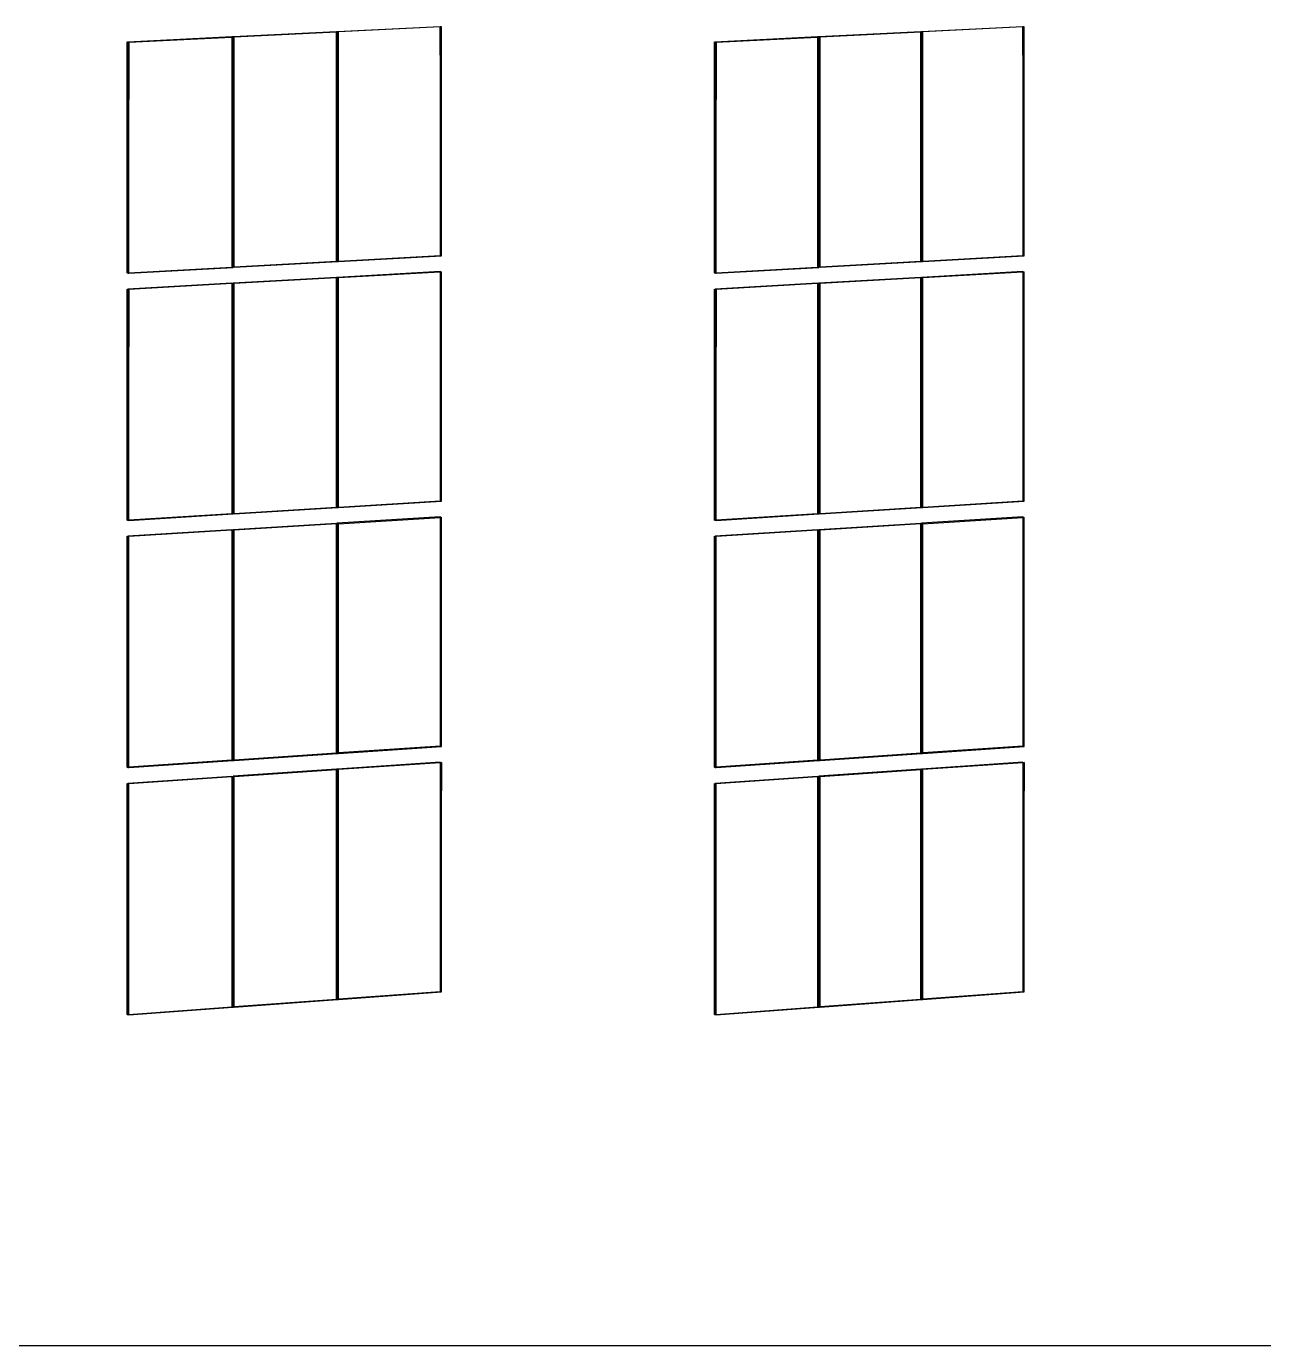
# Model space of a CAD drawing. Header units: inches. Extents: x -3457 to 3579, y -2730 to 2631.
# Drawn here: x 613 to 1217, y -1596 to -951 of the extents above; entities that cross this region are included whole.
import ezdxf

# ---------------------------------------------------------------- set-up
doc = ezdxf.new("R2010")
doc.units = ezdxf.units.IN
doc.header["$MEASUREMENT"] = 0

msp = doc.modelspace()

# ---------------------------------------------------------------- linework, layer by layer
for p, q in [((713.79, -955.82), (764.29, -953.33)), ((714.33, -955.98), (764.29, -953.51)), ((764.29, -953.33), (764.38, -953.33)), ((764.29, -953.51), (764.29, -953.33)), ((764.29, -953.33), (764.38, -953.35)), ((764.29, -1065.61), (764.29, -953.51)), ((764.29, -953.51), (764.38, -953.51)), ((764.38, -953.33), (764.64, -953.31)), ((764.38, -953.33), (764.64, -953.4)), ((764.38, -953.33), (764.38, -953.35)), ((764.38, -953.35), (764.64, -953.43)), ((764.38, -953.35), (764.38, -953.51)), ((764.38, -953.51), (764.64, -953.49)), ((764.38, -953.51), (764.38, -1065.6)), ((764.64, -953.31), (814.97, -950.83)), ((764.64, -953.31), (765.2, -953.47)), ((764.64, -953.31), (764.64, -953.4)), ((764.64, -953.4), (764.93, -953.48)), ((764.64, -953.4), (764.64, -953.43)), ((764.64, -953.43), (764.85, -953.48)), ((764.64, -953.43), (764.64, -953.49)), ((764.64, -953.49), (764.85, -953.48)), ((764.64, -953.49), (764.64, -1065.59)), ((764.93, -953.48), (764.85, -953.48)), ((764.85, -1065.58), (764.85, -953.48)), ((765.2, -953.47), (764.93, -953.48)), ((764.93, -1065.78), (764.93, -953.48)), ((814.97, -951.01), (765.2, -953.47)), ((765.2, -1065.56), (765.2, -953.47)), ((814.97, -950.83), (815.53, -950.98)), ((814.97, -950.83), (814.97, -951.01)), ((815.53, -950.98), (814.97, -951.01)), ((814.97, -951.01), (814.97, -1062.82)), ((815.53, -1062.99), (814.97, -951.01)), ((815.53, -1062.99), (815.53, -950.98)), ((999.97, -955.82), (1049.73, -953.33)), ((1000.56, -955.98), (1049.73, -953.51)), ((1049.73, -953.33), (1049.82, -953.33)), ((1049.73, -953.51), (1049.73, -953.33)), ((1049.73, -953.33), (1049.82, -953.35)), ((1049.73, -1065.61), (1049.73, -953.51)), ((1049.73, -953.51), (1049.82, -953.51)), ((1049.82, -953.33), (1050.08, -953.31)), ((1049.82, -953.33), (1050.08, -953.39)), ((1049.82, -953.33), (1049.82, -953.35)), ((1049.82, -953.35), (1050.08, -953.42)), ((1049.82, -953.35), (1049.82, -953.51)), ((1049.82, -953.51), (1050.08, -953.5)), ((1049.82, -953.51), (1049.82, -1065.6)), ((1050.08, -953.31), (1099.66, -950.83)), ((1050.08, -953.31), (1050.67, -953.47)), ((1050.08, -953.31), (1050.08, -953.39)), ((1050.08, -953.39), (1050.41, -953.48)), ((1050.08, -953.39), (1050.08, -953.42)), ((1050.08, -953.42), (1050.08, -953.5)), ((1050.08, -953.42), (1050.33, -953.48)), ((1050.08, -953.5), (1050.33, -953.48)), ((1050.08, -953.5), (1050.08, -1065.59)), ((1050.41, -953.48), (1050.33, -953.48)), ((1050.33, -1065.58), (1050.33, -953.48)), ((1050.67, -953.47), (1050.41, -953.48)), ((1050.41, -1065.78), (1050.41, -953.48)), ((1099.66, -951.01), (1050.67, -953.47)), ((1050.67, -1065.56), (1050.67, -953.47)), ((1099.66, -950.83), (1100.26, -950.98)), ((1099.66, -950.83), (1099.66, -951.01)), ((1100.26, -950.98), (1099.66, -951.01)), ((1099.66, -951.01), (1099.66, -1062.82)), ((1100.26, -1062.99), (1099.66, -951.01)), ((1100.26, -1062.99), (1100.26, -950.98)), ((661.95, -1071.25), (661.95, -958.38)), ((661.95, -958.38), (662.3, -958.48)), ((661.95, -1071.25), (662.3, -958.48)), ((662.3, -958.36), (713.16, -955.85)), ((662.3, -958.36), (662.84, -958.51)), ((662.3, -958.36), (662.3, -958.48)), ((662.3, -958.48), (662.49, -958.53)), ((662.3, -958.48), (662.3, -1071.23)), ((662.49, -958.53), (662.84, -958.51)), ((662.84, -958.51), (662.49, -1071.22)), ((662.49, -1071.22), (662.49, -958.53)), ((662.84, -958.51), (713.16, -956.03)), ((662.84, -1071.2), (662.84, -958.51)), ((713.16, -955.85), (713.44, -955.84)), ((713.16, -955.85), (713.16, -956.03)), ((713.16, -955.85), (713.44, -955.93)), ((713.16, -956.03), (713.44, -956.02)), ((713.16, -956.03), (713.16, -1068.43)), ((713.44, -955.84), (713.79, -955.82)), ((713.44, -955.93), (713.44, -955.84)), ((713.44, -955.84), (713.79, -955.94)), ((713.44, -955.93), (713.71, -956.01)), ((713.44, -956.02), (713.44, -955.93)), ((713.44, -956.02), (713.71, -956.01)), ((713.44, -1068.41), (713.44, -956.02)), ((713.71, -956.01), (713.79, -956)), ((713.71, -1068.4), (713.71, -956.01)), ((713.79, -970.4), (713.71, -956.01)), ((713.79, -955.82), (714.33, -955.98)), ((713.79, -955.82), (713.79, -955.94)), ((713.79, -955.94), (713.98, -955.99)), ((713.79, -955.94), (713.79, -956)), ((713.79, -956), (713.98, -955.99)), ((713.79, -956), (713.79, -970.4)), ((713.98, -955.99), (714.33, -955.98)), ((713.98, -1005.23), (713.98, -955.99)), ((714.33, -955.98), (714.33, -955.98)), ((714.33, -1068.36), (714.33, -955.98)), ((948.9, -1071.25), (948.9, -958.38)), ((948.9, -958.38), (949.25, -958.47)), ((948.9, -1071.25), (949.25, -958.47)), ((949.25, -958.36), (999.36, -955.85)), ((949.25, -958.36), (949.83, -958.51)), ((949.25, -958.36), (949.25, -958.47)), ((949.25, -958.47), (949.48, -958.53)), ((949.25, -958.47), (949.25, -1071.23)), ((949.48, -958.53), (949.83, -958.51)), ((949.83, -958.51), (949.48, -1071.22)), ((949.48, -1071.22), (949.48, -958.53)), ((949.83, -958.51), (999.36, -956.04)), ((949.83, -1071.2), (949.83, -958.51)), ((999.36, -955.85), (999.63, -955.84)), ((999.36, -955.85), (999.36, -956.04)), ((999.36, -955.85), (999.63, -955.92)), ((999.36, -956.04), (999.63, -956.02)), ((999.36, -956.04), (999.36, -1068.43)), ((999.63, -955.84), (999.97, -955.82)), ((999.63, -955.92), (999.63, -955.84)), ((999.63, -955.84), (999.97, -955.93)), ((999.63, -955.92), (999.95, -956.01)), ((999.63, -956.02), (999.63, -955.92)), ((999.63, -956.02), (999.95, -956.01)), ((999.63, -1068.41), (999.63, -956.02)), ((999.95, -956.01), (999.97, -956)), ((999.95, -1068.39), (999.95, -956.01)), ((999.97, -960.48), (999.95, -956.01)), ((999.97, -955.82), (1000.56, -955.98)), ((999.97, -955.82), (999.97, -955.93)), ((999.97, -955.93), (1000.22, -955.99)), ((999.97, -955.93), (999.97, -956)), ((999.97, -956), (1000.22, -955.99)), ((999.97, -956), (999.97, -960.48)), ((1000.22, -1005.23), (999.97, -960.48)), ((999.97, -960.48), (999.97, -1068.39)), ((1000.22, -955.99), (1000.56, -955.98)), ((1000.22, -1005.23), (1000.22, -955.99)), ((1000.56, -955.98), (1000.56, -955.98)), ((1000.56, -1068.36), (1000.56, -955.98)), ((713.98, -1005.23), (713.79, -970.4)), ((713.79, -970.4), (713.79, -1068.39)), ((714.33, -1068.36), (713.98, -1005.23)), ((713.98, -1068.58), (713.98, -1005.23)), ((1000.56, -1068.36), (1000.22, -1005.23)), ((1000.22, -1068.58), (1000.22, -1005.23)), ((765.2, -1065.56), (814.97, -1062.82)), ((765.2, -1065.76), (815.53, -1062.99)), ((814.97, -1062.82), (815.53, -1062.99)), ((1050.67, -1065.56), (1099.66, -1062.82)), ((1050.67, -1065.76), (1100.26, -1062.99)), ((1099.66, -1062.82), (1100.26, -1062.99)), ((662.84, -1071.2), (713.16, -1068.43)), ((662.84, -1071.4), (713.71, -1068.6)), ((713.16, -1068.43), (713.71, -1068.6)), ((713.44, -1068.41), (713.71, -1068.4)), ((713.98, -1068.58), (713.44, -1068.41)), ((713.71, -1068.4), (713.79, -1068.39)), ((713.71, -1068.6), (713.71, -1068.4)), ((713.79, -1068.39), (714.33, -1068.36)), ((713.79, -1068.39), (714.33, -1068.57)), ((714.27, -1068.57), (714.33, -1068.57)), ((714.33, -1068.36), (764.29, -1065.61)), ((714.33, -1068.57), (764.85, -1065.78)), ((714.33, -1068.57), (714.33, -1068.36)), ((764.29, -1065.61), (764.38, -1065.6)), ((764.85, -1065.78), (764.29, -1065.61)), ((764.38, -1065.6), (764.64, -1065.59)), ((764.38, -1065.6), (764.85, -1065.75)), ((764.64, -1065.59), (764.85, -1065.58)), ((764.64, -1065.59), (764.85, -1065.65)), ((764.85, -1065.58), (765.2, -1065.56)), ((764.85, -1065.65), (764.85, -1065.58)), ((764.85, -1065.65), (765.2, -1065.76)), ((764.85, -1065.75), (764.85, -1065.65)), ((764.85, -1065.75), (764.93, -1065.78)), ((764.85, -1065.78), (764.85, -1065.75)), ((764.85, -1065.78), (764.93, -1065.78)), ((765.13, -1065.76), (765.2, -1065.76)), ((765.2, -1065.76), (765.2, -1065.56)), ((949.83, -1071.2), (999.36, -1068.43)), ((949.83, -1071.4), (999.95, -1068.6)), ((999.36, -1068.43), (999.95, -1068.6)), ((999.63, -1068.41), (999.95, -1068.39)), ((1000.22, -1068.58), (999.63, -1068.41)), ((999.95, -1068.6), (999.95, -1068.39)), ((999.95, -1068.39), (999.97, -1068.39)), ((999.97, -1068.39), (1000.56, -1068.36)), ((999.97, -1068.39), (1000.56, -1068.57)), ((1000.5, -1068.57), (1000.56, -1068.57)), ((1000.56, -1068.36), (1049.73, -1065.61)), ((1000.56, -1068.57), (1050.33, -1065.78)), ((1000.56, -1068.57), (1000.56, -1068.36)), ((1049.73, -1065.61), (1049.82, -1065.6)), ((1050.33, -1065.78), (1049.73, -1065.61)), ((1049.82, -1065.6), (1050.08, -1065.59)), ((1049.82, -1065.6), (1050.33, -1065.75)), ((1050.08, -1065.59), (1050.33, -1065.58)), ((1050.08, -1065.59), (1050.33, -1065.66)), ((1050.33, -1065.58), (1050.67, -1065.56)), ((1050.33, -1065.66), (1050.33, -1065.58)), ((1050.33, -1065.66), (1050.67, -1065.76)), ((1050.33, -1065.75), (1050.33, -1065.66)), ((1050.33, -1065.75), (1050.41, -1065.78)), ((1050.33, -1065.78), (1050.33, -1065.75)), ((1050.33, -1065.78), (1050.41, -1065.78)), ((1050.61, -1065.76), (1050.67, -1065.76)), ((1050.67, -1065.76), (1050.67, -1065.56)), ((661.95, -1071.25), (662.3, -1071.23)), ((662.49, -1071.42), (661.95, -1071.25)), ((662.3, -1071.23), (662.49, -1071.22)), ((662.3, -1071.23), (662.49, -1071.29)), ((713.16, -1076.35), (662.3, -1079.18)), ((662.49, -1071.22), (662.84, -1071.2)), ((662.49, -1071.29), (662.49, -1071.22)), ((662.49, -1071.42), (662.49, -1071.29)), ((662.49, -1071.29), (662.84, -1071.4)), ((662.49, -1071.42), (662.78, -1071.41)), ((662.78, -1071.41), (662.84, -1071.4)), ((662.84, -1071.4), (662.84, -1071.2)), ((713.16, -1076.56), (662.84, -1079.35)), ((713.16, -1076.35), (713.16, -1076.56)), ((713.16, -1076.35), (713.71, -1076.53)), ((713.71, -1076.53), (713.16, -1076.56)), ((713.16, -1076.56), (713.16, -1188.93)), ((713.43, -1076.34), (713.98, -1076.51)), ((713.43, -1188.91), (713.43, -1076.34)), ((713.71, -1189.12), (713.71, -1076.53)), ((764.29, -1073.51), (713.79, -1076.32)), ((713.79, -1076.32), (714.33, -1076.49)), ((713.79, -1076.32), (713.79, -1188.89)), ((714.33, -1076.49), (713.98, -1076.51)), ((713.98, -1189.1), (713.98, -1076.51)), ((764.29, -1073.72), (714.33, -1076.49)), ((714.33, -1188.86), (714.33, -1076.49)), ((764.38, -1073.51), (764.29, -1073.51)), ((764.29, -1073.72), (764.29, -1073.51)), ((764.29, -1073.51), (764.38, -1073.54)), ((764.38, -1073.71), (764.29, -1073.72)), ((764.29, -1185.79), (764.29, -1073.72)), ((764.38, -1073.51), (764.38, -1073.54)), ((764.38, -1073.51), (764.93, -1073.68)), ((764.38, -1073.54), (764.64, -1073.62)), ((764.38, -1073.54), (764.38, -1073.71)), ((764.64, -1073.7), (764.38, -1073.71)), ((764.38, -1073.71), (764.38, -1185.79)), ((814.97, -1070.7), (764.64, -1073.5)), ((764.64, -1073.5), (764.64, -1073.62)), ((764.64, -1073.5), (765.19, -1073.67)), ((764.64, -1073.62), (764.64, -1073.7)), ((764.64, -1073.62), (764.84, -1073.69)), ((764.84, -1073.69), (764.64, -1073.7)), ((764.64, -1073.7), (764.64, -1185.77)), ((764.93, -1073.68), (764.84, -1073.69)), ((764.84, -1185.76), (764.84, -1073.69)), ((765.19, -1073.67), (764.93, -1073.68)), ((764.93, -1185.98), (764.93, -1073.68)), ((814.97, -1070.9), (765.19, -1073.67)), ((765.19, -1185.74), (765.19, -1073.67)), ((814.97, -1070.7), (815.53, -1070.87)), ((814.97, -1070.7), (814.97, -1070.9)), ((815.53, -1070.87), (814.97, -1070.9)), ((814.97, -1070.9), (814.97, -1182.69)), ((815.53, -1182.88), (815.53, -1070.87)), ((948.9, -1071.25), (949.25, -1071.23)), ((949.48, -1071.42), (948.9, -1071.25)), ((949.25, -1071.23), (949.48, -1071.22)), ((949.25, -1071.23), (949.48, -1071.3)), ((999.36, -1076.35), (949.25, -1079.18)), ((949.48, -1071.22), (949.83, -1071.2)), ((949.48, -1071.3), (949.48, -1071.22)), ((949.48, -1071.42), (949.48, -1071.3)), ((949.48, -1071.3), (949.83, -1071.4)), ((949.48, -1071.42), (949.77, -1071.41)), ((949.77, -1071.41), (949.83, -1071.4)), ((949.83, -1071.4), (949.83, -1071.2)), ((999.36, -1076.56), (949.83, -1079.35)), ((999.36, -1076.35), (999.36, -1076.56)), ((999.36, -1076.35), (999.95, -1076.53)), ((999.95, -1076.53), (999.36, -1076.56)), ((999.36, -1076.56), (999.36, -1188.93)), ((999.62, -1076.34), (1000.21, -1076.51)), ((999.62, -1188.91), (999.62, -1076.34)), ((999.95, -1189.12), (999.95, -1076.53)), ((1049.73, -1073.51), (999.97, -1076.32)), ((999.97, -1076.32), (1000.56, -1076.49)), ((999.97, -1076.32), (999.97, -1188.89)), ((1000.56, -1076.49), (1000.21, -1076.51)), ((1000.21, -1189.1), (1000.21, -1076.51)), ((1049.73, -1073.72), (1000.56, -1076.49)), ((1000.56, -1188.85), (1000.56, -1076.49)), ((1049.81, -1073.51), (1049.73, -1073.51)), ((1049.73, -1073.72), (1049.73, -1073.51)), ((1049.73, -1073.51), (1049.81, -1073.54)), ((1049.73, -1185.79), (1049.73, -1073.72)), ((1049.81, -1073.72), (1049.73, -1073.72)), ((1049.81, -1073.51), (1049.81, -1073.54)), ((1049.81, -1073.51), (1050.41, -1073.68)), ((1049.81, -1073.54), (1050.08, -1073.61)), ((1049.81, -1073.54), (1049.81, -1073.72)), ((1050.08, -1073.7), (1049.81, -1073.72)), ((1049.81, -1073.72), (1049.81, -1185.79)), ((1099.66, -1070.7), (1050.08, -1073.5)), ((1050.08, -1073.5), (1050.08, -1073.61)), ((1050.08, -1073.5), (1050.67, -1073.67)), ((1050.08, -1073.61), (1050.08, -1073.7)), ((1050.08, -1073.61), (1050.33, -1073.69)), ((1050.33, -1073.69), (1050.08, -1073.7)), ((1050.08, -1073.7), (1050.08, -1185.77)), ((1050.41, -1073.68), (1050.33, -1073.69)), ((1050.33, -1185.76), (1050.33, -1073.69)), ((1050.67, -1073.67), (1050.41, -1073.68)), ((1050.41, -1185.98), (1050.41, -1073.68)), ((1099.66, -1070.91), (1050.67, -1073.67)), ((1050.67, -1185.74), (1050.67, -1073.67)), ((1099.66, -1070.7), (1100.26, -1070.87)), ((1099.66, -1070.7), (1099.66, -1070.91)), ((1100.26, -1070.87), (1099.66, -1070.91)), ((1099.66, -1070.91), (1099.66, -1182.69)), ((1100.26, -1182.88), (1100.26, -1070.87)), ((661.95, -1192.07), (662.3, -1079.18)), ((661.95, -1192.07), (661.95, -1079.2)), ((661.95, -1079.2), (662.49, -1079.37)), ((662.3, -1079.18), (662.3, -1192.05)), ((662.3, -1079.18), (662.84, -1079.35)), ((662.84, -1079.35), (662.49, -1079.37)), ((662.84, -1079.35), (662.49, -1192.04)), ((662.49, -1192.04), (662.49, -1079.37)), ((662.84, -1192.02), (662.84, -1079.35)), ((948.9, -1192.07), (949.25, -1079.18)), ((948.9, -1192.07), (948.9, -1079.2)), ((948.9, -1079.2), (949.48, -1079.37)), ((949.25, -1079.18), (949.25, -1192.05)), ((949.25, -1079.18), (949.83, -1079.35)), ((949.83, -1079.35), (949.48, -1079.37)), ((949.83, -1079.35), (949.48, -1192.04)), ((949.48, -1192.04), (949.48, -1079.37)), ((949.83, -1192.01), (949.83, -1079.35)), ((714.33, -1188.86), (764.29, -1185.79)), ((714.33, -1189.08), (764.84, -1185.98)), ((764.84, -1185.98), (764.29, -1185.79)), ((764.29, -1185.79), (764.38, -1185.79)), ((764.38, -1185.79), (764.64, -1185.77)), ((764.38, -1185.79), (764.84, -1185.95)), ((764.64, -1185.77), (764.84, -1185.76)), ((764.64, -1185.77), (764.84, -1185.84)), ((764.84, -1185.76), (765.19, -1185.74)), ((764.84, -1185.84), (764.84, -1185.76)), ((764.84, -1185.84), (765.19, -1185.96)), ((764.84, -1185.95), (764.84, -1185.84)), ((764.84, -1185.95), (764.93, -1185.98)), ((764.84, -1185.98), (764.84, -1185.95)), ((764.84, -1185.98), (764.93, -1185.98)), ((765.13, -1185.97), (765.19, -1185.96)), ((765.19, -1185.74), (814.97, -1182.69)), ((765.19, -1185.96), (815.53, -1182.88)), ((765.19, -1185.96), (765.19, -1185.74)), ((814.97, -1182.69), (815.53, -1182.88)), ((1000.56, -1188.85), (1049.73, -1185.79)), ((1000.56, -1189.08), (1050.33, -1185.98)), ((1050.33, -1185.98), (1049.73, -1185.79)), ((1049.73, -1185.79), (1049.81, -1185.79)), ((1049.81, -1185.79), (1050.08, -1185.77)), ((1049.81, -1185.79), (1050.33, -1185.95)), ((1050.08, -1185.77), (1050.33, -1185.76)), ((1050.08, -1185.77), (1050.33, -1185.85)), ((1050.33, -1185.76), (1050.67, -1185.74)), ((1050.33, -1185.85), (1050.33, -1185.76)), ((1050.33, -1185.85), (1050.67, -1185.96)), ((1050.33, -1185.95), (1050.33, -1185.85)), ((1050.33, -1185.95), (1050.41, -1185.98)), ((1050.33, -1185.98), (1050.33, -1185.95)), ((1050.33, -1185.98), (1050.41, -1185.98)), ((1050.61, -1185.97), (1050.67, -1185.96)), ((1050.67, -1185.74), (1099.66, -1182.69)), ((1050.67, -1185.96), (1100.26, -1182.88)), ((1050.67, -1185.96), (1050.67, -1185.74)), ((1099.66, -1182.69), (1100.26, -1182.88)), ((661.95, -1192.07), (662.3, -1192.05)), ((662.49, -1192.26), (661.95, -1192.07)), ((662.3, -1192.05), (662.49, -1192.04)), ((662.3, -1192.05), (662.49, -1192.12)), ((662.49, -1192.04), (662.84, -1192.02)), ((662.49, -1192.12), (662.49, -1192.04)), ((662.49, -1192.12), (662.84, -1192.24)), ((662.49, -1192.26), (662.49, -1192.12)), ((662.77, -1192.25), (662.49, -1192.26)), ((662.84, -1192.24), (662.77, -1192.25)), ((662.84, -1192.02), (713.16, -1188.93)), ((662.84, -1192.24), (713.71, -1189.12)), ((662.84, -1192.24), (662.84, -1192.02)), ((713.16, -1188.93), (713.43, -1188.91)), ((713.16, -1188.93), (713.71, -1189.12)), ((713.43, -1188.91), (713.79, -1188.89)), ((713.98, -1189.1), (713.43, -1188.91)), ((713.79, -1188.89), (714.33, -1188.86)), ((713.79, -1188.89), (714.33, -1189.08)), ((714.27, -1189.09), (714.33, -1189.08)), ((714.33, -1189.08), (714.33, -1188.86)), ((814.97, -1190.57), (764.64, -1193.68)), ((765.19, -1193.87), (814.97, -1190.8)), ((814.97, -1190.57), (815.52, -1190.76)), ((814.97, -1190.57), (814.97, -1190.8)), ((814.97, -1190.8), (815.52, -1190.76)), ((814.97, -1190.8), (814.97, -1302.55)), ((815.52, -1302.76), (815.52, -1190.76)), ((948.9, -1192.07), (949.25, -1192.05)), ((949.48, -1192.26), (948.9, -1192.07)), ((949.25, -1192.05), (949.48, -1192.04)), ((949.25, -1192.05), (949.48, -1192.13)), ((949.48, -1192.04), (949.83, -1192.01)), ((949.48, -1192.13), (949.48, -1192.04)), ((949.48, -1192.13), (949.83, -1192.24)), ((949.48, -1192.26), (949.48, -1192.13)), ((949.77, -1192.25), (949.48, -1192.26)), ((949.83, -1192.24), (949.77, -1192.25)), ((949.83, -1192.01), (999.36, -1188.93)), ((949.83, -1192.24), (999.95, -1189.12)), ((949.83, -1192.24), (949.83, -1192.01)), ((999.36, -1188.93), (999.62, -1188.91)), ((999.36, -1188.93), (999.95, -1189.12)), ((999.62, -1188.91), (999.97, -1188.89)), ((1000.21, -1189.1), (999.62, -1188.91)), ((999.97, -1188.89), (1000.56, -1188.85)), ((999.97, -1188.89), (1000.56, -1189.08)), ((1000.5, -1189.09), (1000.56, -1189.08)), ((1000.56, -1189.08), (1000.56, -1188.85)), ((1099.66, -1190.57), (1050.07, -1193.68)), ((1050.67, -1193.87), (1099.66, -1190.8)), ((1099.66, -1190.57), (1100.26, -1190.76)), ((1099.66, -1190.57), (1099.66, -1190.8)), ((1099.66, -1190.8), (1100.26, -1190.76)), ((1099.66, -1190.8), (1099.66, -1302.55)), ((1100.26, -1302.76), (1100.26, -1190.76)), ((713.16, -1196.86), (662.3, -1200)), ((713.16, -1197.08), (662.84, -1200.19)), ((713.16, -1196.86), (713.16, -1197.08)), ((713.16, -1196.86), (713.7, -1197.05)), ((713.7, -1197.05), (713.16, -1197.08)), ((713.16, -1197.08), (713.16, -1309.43)), ((713.43, -1196.84), (713.98, -1197.03)), ((713.43, -1309.41), (713.43, -1196.84)), ((713.7, -1309.52), (713.7, -1197.05)), ((764.29, -1193.7), (713.78, -1196.82)), ((713.78, -1196.82), (714.33, -1197.01)), ((713.78, -1196.82), (713.78, -1309.39)), ((714.33, -1197.01), (713.98, -1197.03)), ((713.98, -1309.38), (713.98, -1197.03)), ((764.29, -1193.92), (714.33, -1197.01)), ((714.33, -1309.35), (714.33, -1197.01)), ((764.38, -1193.69), (764.29, -1193.7)), ((764.29, -1193.92), (764.29, -1193.7)), ((764.29, -1193.7), (764.38, -1193.73)), ((764.29, -1305.98), (764.29, -1193.92)), ((764.38, -1193.92), (764.29, -1193.92)), ((764.38, -1193.69), (764.38, -1193.73)), ((764.38, -1193.69), (764.64, -1193.79)), ((764.38, -1193.73), (764.64, -1193.82)), ((764.38, -1193.73), (764.38, -1193.92)), ((764.64, -1193.9), (764.38, -1193.92)), ((764.38, -1193.92), (764.38, -1305.97)), ((764.64, -1193.68), (765.19, -1193.87)), ((764.64, -1193.68), (764.64, -1193.79)), ((764.64, -1193.79), (764.93, -1193.89)), ((764.64, -1193.79), (764.64, -1193.82)), ((764.64, -1193.82), (764.64, -1193.9)), ((764.64, -1193.82), (764.84, -1193.89)), ((764.84, -1193.89), (764.64, -1193.9)), ((764.64, -1193.9), (764.64, -1305.95)), ((764.84, -1193.89), (764.93, -1193.89)), ((764.84, -1305.94), (764.84, -1193.89)), ((764.93, -1193.89), (765.19, -1193.87)), ((764.93, -1305.94), (764.93, -1193.89)), ((765.19, -1305.92), (765.19, -1193.87)), ((999.35, -1196.86), (949.24, -1200)), ((999.35, -1197.09), (949.83, -1200.19)), ((999.35, -1196.86), (999.35, -1197.09)), ((999.35, -1196.86), (999.94, -1197.05)), ((999.94, -1197.05), (999.35, -1197.09)), ((999.35, -1197.09), (999.35, -1309.43)), ((999.62, -1196.84), (1000.21, -1197.03)), ((999.62, -1309.41), (999.62, -1196.84)), ((999.94, -1309.53), (999.94, -1197.05)), ((1049.73, -1193.7), (999.97, -1196.82)), ((999.97, -1196.82), (1000.56, -1197.01)), ((999.97, -1196.82), (999.97, -1309.39)), ((1000.56, -1197.01), (1000.21, -1197.03)), ((1000.21, -1309.37), (1000.21, -1197.03)), ((1049.73, -1193.93), (1000.56, -1197.01)), ((1000.56, -1309.35), (1000.56, -1197.01)), ((1049.81, -1193.69), (1049.73, -1193.7)), ((1049.73, -1193.93), (1049.73, -1193.7)), ((1049.73, -1193.7), (1049.81, -1193.73)), ((1049.81, -1193.92), (1049.73, -1193.93)), ((1049.73, -1305.98), (1049.73, -1193.93)), ((1049.81, -1193.69), (1049.81, -1193.73)), ((1049.81, -1193.69), (1050.07, -1193.78)), ((1049.81, -1193.73), (1050.07, -1193.81)), ((1049.81, -1193.73), (1049.81, -1193.92)), ((1050.07, -1193.91), (1049.81, -1193.92)), ((1049.81, -1193.92), (1049.81, -1305.97)), ((1050.07, -1193.68), (1050.67, -1193.87)), ((1050.07, -1193.68), (1050.07, -1193.78)), ((1050.07, -1193.78), (1050.41, -1193.89)), ((1050.07, -1193.78), (1050.07, -1193.81)), ((1050.07, -1193.81), (1050.07, -1193.91)), ((1050.07, -1193.81), (1050.33, -1193.89)), ((1050.33, -1193.89), (1050.07, -1193.91)), ((1050.07, -1193.91), (1050.07, -1305.95)), ((1050.33, -1193.89), (1050.41, -1193.89)), ((1050.33, -1305.94), (1050.33, -1193.89)), ((1050.41, -1193.89), (1050.67, -1193.87)), ((1050.41, -1305.93), (1050.41, -1193.89)), ((1050.67, -1305.91), (1050.67, -1193.87)), ((661.95, -1200.02), (662.48, -1200.21)), ((661.95, -1312.89), (661.95, -1200.02)), ((662.3, -1200), (662.84, -1200.19)), ((662.3, -1200), (662.3, -1312.87)), ((662.84, -1200.19), (662.48, -1200.21)), ((662.48, -1312.86), (662.84, -1200.19)), ((662.48, -1312.86), (662.48, -1200.21)), ((662.84, -1312.83), (662.84, -1200.19)), ((948.9, -1200.02), (949.48, -1200.21)), ((948.9, -1312.89), (948.9, -1200.02)), ((949.24, -1200), (949.83, -1200.19)), ((949.24, -1200), (949.24, -1312.87)), ((949.83, -1200.19), (949.48, -1200.21)), ((949.48, -1312.85), (949.83, -1200.19)), ((949.48, -1312.85), (949.48, -1200.21)), ((949.83, -1312.83), (949.83, -1200.19)), ((764.29, -1305.98), (714.33, -1309.35)), ((714.33, -1309.6), (764.84, -1306.19)), ((764.38, -1305.97), (764.29, -1305.98)), ((764.84, -1306.19), (764.29, -1305.98)), ((764.64, -1305.95), (764.38, -1305.97)), ((764.38, -1305.97), (764.84, -1306.15)), ((764.84, -1305.94), (764.64, -1305.95)), ((764.64, -1305.95), (764.84, -1306.03)), ((764.84, -1306.03), (764.84, -1305.94)), ((764.93, -1305.94), (764.84, -1305.94)), ((764.84, -1306.15), (764.84, -1306.03)), ((764.84, -1306.03), (764.93, -1306.06)), ((764.84, -1306.15), (764.93, -1306.18)), ((764.84, -1306.19), (764.84, -1306.15)), ((764.84, -1306.19), (764.93, -1306.18)), ((765.19, -1305.92), (764.93, -1305.94)), ((764.93, -1306.06), (764.93, -1305.94)), ((764.93, -1306.18), (764.93, -1306.06)), ((764.93, -1306.06), (765.19, -1306.16)), ((764.93, -1306.18), (765.19, -1306.16)), ((814.97, -1302.55), (765.19, -1305.92)), ((765.19, -1306.16), (815.52, -1302.76)), ((765.19, -1306.16), (765.19, -1305.92)), ((814.97, -1302.55), (815.52, -1302.76)), ((1049.73, -1305.98), (1000.56, -1309.35)), ((1000.56, -1309.6), (1050.33, -1306.19)), ((1049.81, -1305.97), (1049.73, -1305.98)), ((1050.33, -1306.19), (1049.73, -1305.98)), ((1050.07, -1305.95), (1049.81, -1305.97)), ((1049.81, -1305.97), (1050.33, -1306.15)), ((1050.33, -1305.94), (1050.07, -1305.95)), ((1050.07, -1305.95), (1050.33, -1306.04)), ((1050.41, -1305.93), (1050.33, -1305.94)), ((1050.33, -1306.04), (1050.33, -1305.94)), ((1050.33, -1306.15), (1050.33, -1306.04)), ((1050.33, -1306.04), (1050.41, -1306.07)), ((1050.33, -1306.19), (1050.33, -1306.15)), ((1050.33, -1306.15), (1050.41, -1306.18)), ((1050.33, -1306.19), (1050.41, -1306.18)), ((1050.67, -1305.91), (1050.41, -1305.93)), ((1050.41, -1306.07), (1050.41, -1305.93)), ((1050.41, -1306.18), (1050.41, -1306.07)), ((1050.41, -1306.07), (1050.67, -1306.16)), ((1050.41, -1306.18), (1050.67, -1306.16)), ((1099.66, -1302.55), (1050.67, -1305.91)), ((1050.67, -1306.16), (1100.26, -1302.76)), ((1050.67, -1306.16), (1050.67, -1305.91)), ((1099.66, -1302.55), (1100.26, -1302.76)), ((661.95, -1312.89), (662.3, -1312.87)), ((662.48, -1313.1), (661.95, -1312.89)), ((662.48, -1312.86), (662.3, -1312.87)), ((662.3, -1312.87), (662.48, -1312.94)), ((662.84, -1312.83), (662.48, -1312.86)), ((662.48, -1312.94), (662.48, -1312.86)), ((662.48, -1313.1), (662.48, -1312.94)), ((662.48, -1312.94), (662.84, -1313.08)), ((662.77, -1313.09), (662.84, -1313.08)), ((713.16, -1309.43), (662.84, -1312.83)), ((662.84, -1313.08), (713.7, -1309.64)), ((662.84, -1313.08), (662.84, -1312.83)), ((713.43, -1309.41), (713.16, -1309.43)), ((713.16, -1309.43), (713.7, -1309.64)), ((713.78, -1309.39), (713.43, -1309.41)), ((713.7, -1309.52), (713.43, -1309.41)), ((713.7, -1309.64), (713.7, -1309.52)), ((713.98, -1309.62), (713.7, -1309.52)), ((713.7, -1309.64), (713.98, -1309.62)), ((713.98, -1309.38), (713.78, -1309.39)), ((713.78, -1309.39), (713.98, -1309.47)), ((764.29, -1313.88), (713.78, -1317.32)), ((764.29, -1314.13), (713.78, -1317.32)), ((714.33, -1309.35), (713.98, -1309.38)), ((713.98, -1309.47), (713.98, -1309.38)), ((713.98, -1309.62), (713.98, -1309.47)), ((713.98, -1309.47), (714.33, -1309.6)), ((713.98, -1309.62), (714.26, -1309.61)), ((714.26, -1309.61), (714.33, -1309.6)), ((714.33, -1309.6), (714.33, -1309.35)), ((764.29, -1314.13), (714.33, -1317.53)), ((764.37, -1313.88), (764.29, -1313.88)), ((764.29, -1313.88), (764.37, -1313.92)), ((764.29, -1314.13), (764.29, -1313.88)), ((764.37, -1314.12), (764.29, -1314.13)), ((764.29, -1426.16), (764.29, -1314.13)), ((764.29, -1314.13), (764.29, -1314.13)), ((764.37, -1314.13), (764.29, -1314.13)), ((764.37, -1313.88), (764.37, -1313.92)), ((764.37, -1313.88), (764.92, -1314.09)), ((764.37, -1313.92), (764.64, -1314.02)), ((764.37, -1313.92), (764.37, -1314.12)), ((764.64, -1314.11), (764.37, -1314.13)), ((764.64, -1314.11), (764.37, -1314.12)), ((764.37, -1314.12), (764.37, -1314.13)), ((764.37, -1314.13), (764.37, -1426.16)), ((814.96, -1310.44), (764.64, -1313.86)), ((764.64, -1313.86), (765.19, -1314.07)), ((764.64, -1313.86), (764.64, -1314.02)), ((764.64, -1314.02), (764.84, -1314.09)), ((764.64, -1314.02), (764.64, -1314.11)), ((764.64, -1426.14), (764.84, -1314.09)), ((764.84, -1314.09), (764.64, -1314.11)), ((764.64, -1314.11), (764.64, -1426.14)), ((764.92, -1314.09), (764.84, -1314.09)), ((764.84, -1426.12), (764.84, -1314.09)), ((765.19, -1314.07), (764.92, -1314.09)), ((764.92, -1426.12), (764.92, -1314.09)), ((814.96, -1310.69), (765.19, -1314.07)), ((765.19, -1426.1), (765.19, -1314.07)), ((814.96, -1310.44), (815.52, -1310.65)), ((814.96, -1310.44), (814.96, -1310.69)), ((815.52, -1310.65), (814.96, -1422.42)), ((815.52, -1310.65), (814.96, -1310.69)), ((814.96, -1310.69), (814.96, -1422.42)), ((815.52, -1422.65), (815.52, -1310.65)), ((948.9, -1312.89), (949.24, -1312.87)), ((949.48, -1313.1), (948.9, -1312.89)), ((949.48, -1312.85), (949.24, -1312.87)), ((949.24, -1312.87), (949.48, -1312.95)), ((949.83, -1312.83), (949.48, -1312.85)), ((949.48, -1312.95), (949.48, -1312.85)), ((949.48, -1313.1), (949.48, -1312.95)), ((949.48, -1312.95), (949.83, -1313.08)), ((949.76, -1313.09), (949.83, -1313.08)), ((999.35, -1309.43), (949.83, -1312.83)), ((949.83, -1313.08), (999.94, -1309.64)), ((949.83, -1313.08), (949.83, -1312.83)), ((999.62, -1309.41), (999.35, -1309.43)), ((999.35, -1309.43), (999.94, -1309.64)), ((999.97, -1309.39), (999.62, -1309.41)), ((999.94, -1309.53), (999.62, -1309.41)), ((999.94, -1309.64), (999.94, -1309.53)), ((1000.21, -1309.62), (999.94, -1309.53)), ((999.94, -1309.64), (1000.21, -1309.62)), ((1000.21, -1309.37), (999.97, -1309.39)), ((999.97, -1309.39), (1000.21, -1309.48)), ((1049.73, -1313.88), (999.97, -1317.32)), ((1049.73, -1314.13), (999.97, -1317.32)), ((1000.56, -1309.35), (1000.21, -1309.37)), ((1000.21, -1309.48), (1000.21, -1309.37)), ((1000.21, -1309.62), (1000.21, -1309.48)), ((1000.21, -1309.48), (1000.56, -1309.6)), ((1000.21, -1309.62), (1000.49, -1309.61)), ((1000.49, -1309.61), (1000.56, -1309.6)), ((1000.56, -1309.6), (1000.56, -1309.35)), ((1049.73, -1314.14), (1000.56, -1317.53)), ((1049.81, -1313.88), (1049.73, -1313.88)), ((1049.73, -1313.88), (1049.81, -1313.91)), ((1049.73, -1314.13), (1049.73, -1313.88)), ((1049.73, -1314.14), (1049.73, -1314.13)), ((1049.81, -1314.13), (1049.73, -1314.14)), ((1049.81, -1314.13), (1049.73, -1314.13)), ((1049.73, -1426.16), (1049.73, -1314.14)), ((1049.81, -1313.88), (1049.81, -1313.91)), ((1049.81, -1313.88), (1050.41, -1314.09)), ((1049.81, -1313.91), (1050.07, -1314.01)), ((1049.81, -1313.91), (1049.81, -1314.13)), ((1050.07, -1314.11), (1049.81, -1314.13)), ((1050.07, -1314.11), (1049.81, -1314.13)), ((1049.81, -1314.13), (1049.81, -1314.13)), ((1049.81, -1314.13), (1049.81, -1426.16)), ((1099.65, -1310.44), (1050.07, -1313.86)), ((1050.07, -1313.86), (1050.67, -1314.07)), ((1050.07, -1313.86), (1050.07, -1314.01)), ((1050.07, -1314.01), (1050.32, -1314.09)), ((1050.07, -1314.01), (1050.07, -1314.11)), ((1050.07, -1426.14), (1050.32, -1314.09)), ((1050.32, -1314.09), (1050.07, -1314.11)), ((1050.07, -1314.11), (1050.07, -1426.14)), ((1050.41, -1314.09), (1050.32, -1314.09)), ((1050.32, -1426.12), (1050.32, -1314.09)), ((1050.67, -1314.07), (1050.41, -1314.09)), ((1050.41, -1426.11), (1050.41, -1314.09)), ((1099.65, -1310.69), (1050.67, -1314.07)), ((1050.67, -1426.09), (1050.67, -1314.07)), ((1099.65, -1310.44), (1100.26, -1310.65)), ((1099.65, -1310.44), (1099.65, -1310.69)), ((1100.26, -1310.65), (1099.65, -1422.42)), ((1100.26, -1310.65), (1099.65, -1310.69)), ((1099.65, -1310.69), (1099.65, -1422.42)), ((1100.26, -1422.65), (1100.26, -1310.65)), ((661.94, -1433.71), (661.94, -1320.84)), ((661.94, -1320.84), (662.3, -1320.98)), ((713.16, -1317.36), (662.3, -1320.82)), ((662.3, -1320.82), (662.83, -1321.03)), ((662.3, -1320.82), (662.3, -1320.98)), ((662.3, -1320.98), (662.48, -1321.05)), ((662.3, -1320.98), (662.3, -1433.69)), ((662.83, -1321.03), (662.48, -1321.05)), ((662.48, -1433.67), (662.83, -1321.03)), ((662.48, -1433.67), (662.48, -1321.05)), ((713.16, -1317.61), (662.83, -1321.03)), ((662.83, -1433.65), (662.83, -1321.03)), ((713.16, -1317.36), (713.43, -1317.47)), ((713.16, -1317.36), (713.16, -1317.61)), ((713.43, -1317.59), (713.16, -1317.61)), ((713.16, -1317.61), (713.16, -1429.94)), ((713.43, -1317.34), (713.78, -1317.48)), ((713.43, -1317.47), (713.43, -1317.34)), ((713.43, -1317.47), (713.7, -1317.57)), ((713.43, -1317.59), (713.43, -1317.47)), ((713.7, -1317.57), (713.43, -1317.59)), ((713.43, -1429.91), (713.43, -1317.59)), ((713.7, -1429.89), (713.7, -1317.57)), ((713.78, -1317.32), (714.33, -1317.53)), ((713.78, -1317.32), (713.78, -1317.48)), ((713.78, -1317.48), (713.97, -1317.55)), ((713.78, -1317.48), (713.78, -1429.89)), ((714.33, -1317.53), (713.97, -1317.55)), ((713.97, -1429.87), (713.97, -1317.55)), ((714.33, -1429.85), (714.33, -1317.53)), ((948.89, -1433.71), (948.89, -1320.84)), ((948.89, -1320.84), (949.24, -1320.97)), ((999.35, -1317.36), (949.24, -1320.82)), ((949.24, -1320.82), (949.83, -1321.03)), ((949.24, -1320.82), (949.24, -1320.97)), ((949.24, -1320.97), (949.48, -1321.05)), ((949.24, -1320.97), (949.24, -1433.69)), ((949.83, -1321.03), (949.48, -1321.05)), ((949.48, -1433.67), (949.83, -1321.03)), ((949.48, -1433.67), (949.48, -1321.05)), ((999.35, -1317.61), (949.83, -1321.03)), ((949.83, -1433.64), (949.83, -1321.03)), ((999.35, -1317.36), (999.62, -1317.46)), ((999.35, -1317.36), (999.35, -1317.61)), ((999.62, -1317.59), (999.35, -1317.61)), ((999.35, -1317.61), (999.35, -1429.94)), ((999.62, -1317.34), (999.97, -1317.46)), ((999.62, -1317.46), (999.62, -1317.34)), ((999.62, -1317.46), (999.94, -1317.57)), ((999.62, -1317.59), (999.62, -1317.46)), ((999.94, -1317.57), (999.62, -1317.59)), ((999.62, -1429.91), (999.62, -1317.59)), ((999.94, -1429.89), (999.94, -1317.57)), ((999.97, -1317.32), (1000.56, -1317.53)), ((999.97, -1317.32), (999.97, -1317.46)), ((999.97, -1317.46), (1000.21, -1317.55)), ((999.97, -1317.46), (999.97, -1429.89)), ((1000.56, -1317.53), (1000.21, -1317.55)), ((1000.21, -1429.87), (1000.21, -1317.55)), ((1000.56, -1429.84), (1000.56, -1317.53)), ((765.19, -1426.1), (814.96, -1422.42)), ((765.19, -1426.37), (815.52, -1422.65)), ((814.96, -1422.42), (815.52, -1422.65)), ((1050.67, -1426.09), (1099.65, -1422.42)), ((1050.67, -1426.37), (1100.26, -1422.65)), ((1099.65, -1422.42), (1100.26, -1422.65)), ((662.83, -1433.65), (713.16, -1429.94)), ((662.83, -1433.92), (713.7, -1430.17)), ((713.16, -1429.94), (713.43, -1429.91)), ((713.16, -1429.94), (713.7, -1430.17)), ((713.43, -1429.91), (713.7, -1429.89)), ((713.7, -1430.03), (713.43, -1429.91)), ((713.7, -1429.89), (713.78, -1429.89)), ((713.7, -1430.03), (713.7, -1429.89)), ((713.97, -1430.14), (713.7, -1430.03)), ((713.7, -1430.17), (713.7, -1430.03)), ((713.78, -1429.89), (713.97, -1429.87)), ((713.97, -1430.14), (713.78, -1429.89)), ((713.78, -1429.89), (713.97, -1429.97)), ((713.97, -1429.87), (714.33, -1429.85)), ((713.97, -1429.97), (713.97, -1429.87)), ((713.97, -1430.14), (713.97, -1429.97)), ((713.97, -1429.97), (714.33, -1430.12)), ((713.97, -1430.14), (714.26, -1430.12)), ((714.26, -1430.12), (714.33, -1430.12)), ((714.33, -1429.85), (764.29, -1426.16)), ((714.33, -1430.12), (764.84, -1426.39)), ((714.33, -1430.12), (714.33, -1429.85)), ((764.84, -1426.39), (764.29, -1426.16)), ((764.29, -1426.16), (764.37, -1426.16)), ((764.37, -1426.16), (764.64, -1426.14)), ((764.37, -1426.16), (764.84, -1426.35)), ((764.64, -1426.14), (764.84, -1426.12)), ((764.64, -1426.14), (764.84, -1426.22)), ((764.84, -1426.12), (764.92, -1426.12)), ((764.84, -1426.22), (764.84, -1426.12)), ((764.84, -1426.22), (764.92, -1426.26)), ((764.84, -1426.35), (764.84, -1426.22)), ((764.84, -1426.35), (764.92, -1426.39)), ((764.84, -1426.39), (764.84, -1426.35)), ((764.84, -1426.39), (764.92, -1426.39)), ((764.92, -1426.12), (765.19, -1426.1)), ((764.92, -1426.26), (764.92, -1426.12)), ((764.92, -1426.39), (764.92, -1426.26)), ((764.92, -1426.26), (765.19, -1426.37)), ((765.12, -1426.37), (765.19, -1426.37)), ((765.19, -1426.37), (765.19, -1426.1)), ((949.83, -1433.64), (999.35, -1429.94)), ((949.83, -1433.92), (999.94, -1430.17)), ((999.35, -1429.94), (999.62, -1429.91)), ((999.35, -1429.94), (999.94, -1430.17)), ((999.62, -1429.91), (999.94, -1429.89)), ((999.94, -1430.04), (999.62, -1429.91)), ((999.94, -1429.89), (999.97, -1429.89)), ((999.94, -1430.04), (999.94, -1429.89)), ((1000.21, -1430.14), (999.94, -1430.04)), ((999.94, -1430.17), (999.94, -1430.04)), ((999.97, -1429.89), (1000.21, -1429.87)), ((1000.21, -1430.14), (999.97, -1429.89)), ((999.97, -1429.89), (1000.21, -1429.98)), ((1000.21, -1429.87), (1000.56, -1429.84)), ((1000.21, -1429.98), (1000.21, -1429.87)), ((1000.21, -1430.14), (1000.21, -1429.98)), ((1000.21, -1429.98), (1000.56, -1430.12)), ((1000.21, -1430.14), (1000.49, -1430.12)), ((1000.49, -1430.12), (1000.56, -1430.12)), ((1000.56, -1429.84), (1049.73, -1426.16)), ((1000.56, -1430.12), (1050.32, -1426.39)), ((1000.56, -1430.12), (1000.56, -1429.84)), ((1050.32, -1426.39), (1049.73, -1426.16)), ((1049.73, -1426.16), (1049.81, -1426.16)), ((1049.81, -1426.16), (1050.07, -1426.14)), ((1049.81, -1426.16), (1050.32, -1426.35)), ((1050.07, -1426.14), (1050.32, -1426.12)), ((1050.07, -1426.14), (1050.32, -1426.23)), ((1050.32, -1426.12), (1050.41, -1426.11)), ((1050.32, -1426.23), (1050.32, -1426.12)), ((1050.32, -1426.23), (1050.41, -1426.27)), ((1050.32, -1426.35), (1050.32, -1426.23)), ((1050.32, -1426.35), (1050.41, -1426.39)), ((1050.32, -1426.39), (1050.32, -1426.35)), ((1050.32, -1426.39), (1050.41, -1426.39)), ((1050.41, -1426.11), (1050.67, -1426.09)), ((1050.41, -1426.27), (1050.41, -1426.11)), ((1050.41, -1426.39), (1050.41, -1426.27)), ((1050.41, -1426.27), (1050.67, -1426.37)), ((1050.6, -1426.37), (1050.67, -1426.37)), ((1050.67, -1426.37), (1050.67, -1426.09)), ((661.94, -1433.71), (662.3, -1433.69)), ((662.48, -1433.94), (661.94, -1433.71)), ((662.3, -1433.69), (662.48, -1433.67)), ((662.3, -1433.69), (662.48, -1433.77)), ((662.48, -1433.67), (662.83, -1433.65)), ((662.48, -1433.77), (662.48, -1433.67)), ((662.48, -1433.94), (662.48, -1433.77)), ((662.48, -1433.77), (662.83, -1433.92)), ((662.77, -1433.92), (662.83, -1433.92)), ((662.83, -1433.92), (662.83, -1433.65)), ((948.89, -1433.71), (949.24, -1433.69)), ((949.48, -1433.94), (948.89, -1433.71)), ((949.24, -1433.69), (949.48, -1433.67)), ((949.24, -1433.69), (949.48, -1433.78)), ((949.48, -1433.67), (949.83, -1433.64)), ((949.48, -1433.78), (949.48, -1433.67)), ((949.48, -1433.94), (949.48, -1433.78)), ((949.48, -1433.78), (949.83, -1433.92)), ((949.76, -1433.92), (949.83, -1433.92)), ((949.83, -1433.92), (949.83, -1433.64)), ((-2888.56, -1595.54), (2895.33, -1595.54))]:
    msp.add_line(p, q)

doc.saveas('drawing.dxf')
